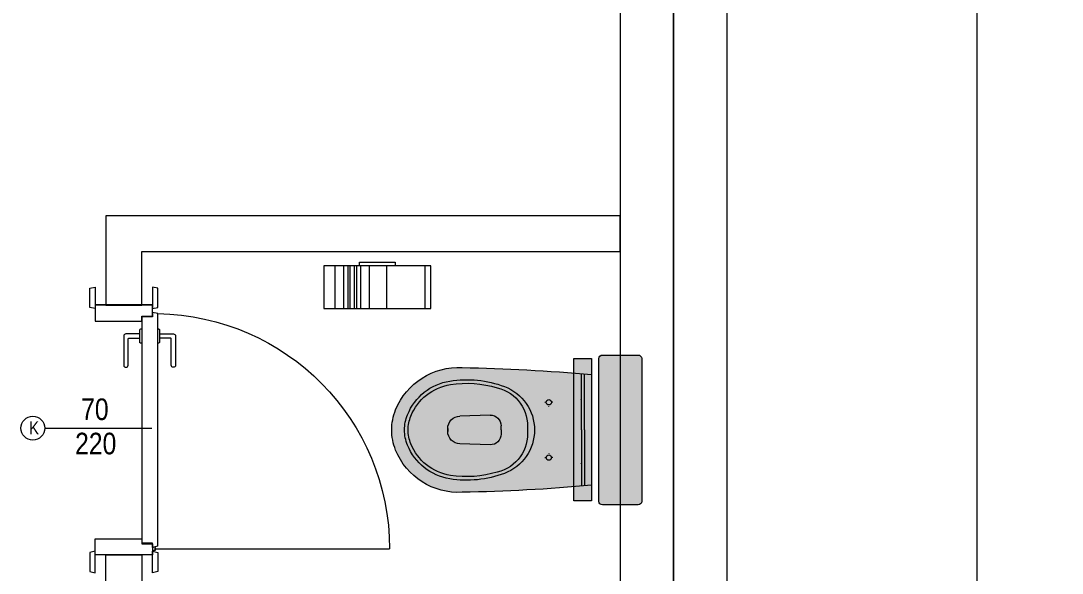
# Model space of a CAD drawing. Header units: metres. Extents: x -13621 to 152406, y -16073 to 22221.
# Drawn here: x 62202.2 to 62493.8, y 2779.9 to 2934.6 of the extents above; entities that cross this region are included whole.
import ezdxf

# ---------------------------------------------------------------- set-up
doc = ezdxf.new("R2010")
doc.units = ezdxf.units.M
doc.header["$LTSCALE"] = 100
doc.header["$MEASUREMENT"] = 0
doc.linetypes.add('DOT2', pattern=[0.125, 0, -0.125])
doc.layers.get('0').update_dxf_attribs({"color": 9, "lineweight": 9})
for name, color, linetype, lineweight in [('00', 9, 'Continuous', 9), ('01', 9, 'Continuous', 9), ('05', 9, 'Continuous', 9), ('05S', 9, 'Continuous', 9), ('05V', 9, 'Continuous', 9), ('06D', 9, 'Continuous', 9), ('Kapı', 9, 'Continuous', 9), ('KARA SIVA', 9, 'Continuous', 9), ('TEFRİŞ', 9, 'Continuous', 9)]:
    doc.layers.add(name, color=color, linetype=linetype, lineweight=lineweight)
doc.styles.add('MuuM_TEXT-STANDART', font='ARIALN.TTF')

# ---------------------------------------------------------------- blocks, each defined once
blk = doc.blocks.new('1.bod.mimari.elk')
at = {"layer": '01'}
blk.add_lwpolyline([(6509.999995712336, -5630.000000000002), (6509.999995712336, -5630.000000000002), (6509.999995712336, -5630.000000000002), (6509.999995712424, -6180.000004305961), (6779.999995712424, -6180.000004305961), (6779.999995712365, -5630.000000000002), (6779.999995712365, -5630.000000000002), (6779.999995712365, -5630.000000000002), (6819.999995712365, -5630.000000000002), (6819.999995712424, -6230.000004305961), (6469.999995712424, -6230.000004305961), (6469.999995712336, -5630.000000000002), (6509.999995712336, -5630.000000000002)], dxfattribs=at)
blk = doc.blocks.new('dsfsdfsdfsdfsdfsdf')
at = {"layer": 'Kapı'}
for p, q in [((23771.45181168488, -2062.352248718824), (23755.45181168267, -2062.352248718824)), ((23772.95181168482, -2064.719111331149, 0.6555058768281015), (23771.45181168482, -2064.41911133111, 0.6555058768281015)), ((23771.45181168482, -2064.41911133111, 0.6555058768281015), (23771.45181168482, -2065.619111331151, 0.6555058768281015)), ((23771.95371590619, -2064.009590223897, 0.6555058768281015), (23837.87079387352, -2064.009590223897, 0.6555058768281015)), ((23772.95181168482, -2064.719111331149, 0.6555058768281015), (23772.95181168482, -2129.919111331008, 0.6555058768281015)), ((23771.45181168482, -2065.619111331151, 0.6555058768281015), (23768.45181168482, -2065.619111331151, 0.6555058768281015)), ((23768.45181168482, -2129.019111331028, 0.6555058768281015), (23768.45181168494, -2066.819111331031, 0.6555058768281015)), ((23771.45181168482, -2129.019111331028, 0.6555058768281015), (23768.45181168482, -2129.019111331028, 0.6555058768281015)), ((23771.45181168482, -2130.219111331069, 0.6555058768281015), (23771.45181168482, -2129.019111331028, 0.6555058768281015)), ((23772.95181168482, -2129.919111331008, 0.6555058768281015), (23771.45181168482, -2130.219111331069, 0.6555058768281015)), ((23771.45181168267, -2132.352248718729), (23755.45181168261, -2132.352248718729))]:
    blk.add_line(p, q, dxfattribs=at)
at = {"layer": 'Kapı', "elevation": 0.6555058768281015}
for points in [[(23753.95181168255, -2057.61911133118), (23755.45181168255, -2057.319111331097), (23755.45181168255, -2063.319111331046), (23753.95181168255, -2063.019111330985), (23753.95181168255, -2057.61911133118)], [(23772.95181168476, -2057.61911133118), (23771.45181168482, -2057.319111331097), (23771.45181168482, -2063.319111331046), (23772.95181168476, -2063.019111330985), (23772.95181168476, -2057.61911133118)], [(23753.95181168255, -2137.019111330999), (23755.45181168255, -2137.31911133106), (23755.45181168255, -2131.319111331133), (23753.95181168255, -2131.619111331172), (23753.95181168255, -2137.019111330999)], [(23772.95181168482, -2137.019111330999), (23771.45181168482, -2137.31911133106), (23771.45181168482, -2131.319111331133), (23772.95181168482, -2131.619111331172), (23772.95181168482, -2137.019111330999)]]:
    blk.add_lwpolyline(points, dxfattribs=at)
for points in [[(23771.45181168482, -2062.319111331046), (23755.45181168255, -2062.319111331046), (23755.45181168255, -2066.819111331031), (23768.45181168482, -2066.819111331031), (23768.45181168482, -2065.419111330928), (23771.45181168482, -2065.419111330928)], [(23771.45181168482, -2132.319111330951), (23755.45181168255, -2132.319111330951), (23755.45181168255, -2127.819111331126), (23768.45181168482, -2127.819111331126), (23768.45181168482, -2129.219111331069), (23771.45181168482, -2129.219111331069)]]:
    blk.add_lwpolyline(points, close=True, dxfattribs=at)
for points in [[(23767.95181168482, -2124.21911133112), (23764.05181168485, -2124.21911133112, -0.4142135623730951), (23763.45181168482, -2123.619111330998), (23763.45181168482, -2115.473277997778, -1.000000000000094), (23764.65181168477, -2115.473277997778), (23764.65181168477, -2122.769111331188, 0.4142135623730951), (23764.90181168477, -2123.019111331058), (23767.95181168482, -2123.019111331058)], [(23773.45181168482, -2124.21911133112), (23777.35181168478, -2124.21911133112, 0.4142135623730951), (23777.95181168482, -2123.619111330998), (23777.95181168482, -2115.473277997778, 1.000000000000094), (23776.75181168481, -2115.473277997778), (23776.75181168481, -2122.769111331188, -0.4142135623730951), (23776.50181168481, -2123.019111331058), (23773.45181168482, -2123.019111331058)], [(23768.45181168482, -2121.619111331136), (23768.20181168482, -2121.619111331136, 0.4142135623730951), (23767.95181168482, -2121.869111331027), (23767.95181168482, -2125.369111331172, 0.414213562373091), (23768.20181168482, -2125.619111331063), (23768.45181168482, -2125.619111331063)], [(23772.95181168482, -2125.619111331063), (23773.20181168482, -2125.619111331063, 0.4142135623737115), (23773.45181168482, -2125.369111331172), (23773.45181168482, -2121.869111331027, 0.4142135623724791), (23773.20181168482, -2121.619111331136), (23772.95181168482, -2121.619111331136)]]:
    blk.add_lwpolyline(points, format="xyb", dxfattribs=at)
at = {"layer": 'Kapı'}
blk.add_circle((23771.95371590619, -2064.009590223897, 0.6555058768281015), 0.4999999999999999, dxfattribs=at)
blk.add_arc((23771.95371590619, -2064.009590223897, 0.6555058768281015), 65.91707796733714, 270.8675879280374, 0, dxfattribs=at)
blk = doc.blocks.new('p-klozet üstü kağıt dispenser')
blk.add_hatch(color=255).paths.add_polyline_path([(-5.3433e-12, 5.563981752787184), (0, 45.40812888650907), (-5.000000000000057, 45.40812888650907), (-5.0000000000054, 5.563981752787184)])
blk.add_lwpolyline([(-5.3433e-12, 5.563981752787184), (0, 45.40812888650907), (-5.000000000000057, 45.40812888650907), (-5.0000000000054, 5.563981752787184)], close=True)
blk = doc.blocks.new('san-klo-06-p')
at = {"layer": '05S'}
h = blk.add_hatch(color=256, dxfattribs=at)
edge = h.paths.add_edge_path()
edge.add_line((-20.00000000000046, 2.015000000021245), (19.99999999999662, 2.015000000027066))
edge.add_arc((19.99999999999953, 3.015000000028521), 1, 270, 360)
edge.add_line((20.99999999999955, 3.015000000028521), (21.000000000001, 13.01500000002852))
edge.add_arc((19.99999999999953, 13.01500000002852), 1, 0, 90.00000000000001)
edge.add_line((19.99999999999953, 14.01500000002852), (-20.00000000000046, 14.01500000002561))
edge.add_arc((-20.00000000000046, 13.01500000002852), 1, 90.00000000000001, 180)
edge.add_line((-21.00000000000045, 13.01500000002852), (-20.999999999999, 3.015000000025612))
edge.add_arc((-20.00000000000046, 3.015000000021243), 1, 180, 270)
h = blk.add_hatch(color=256, dxfattribs=at)
edge = h.paths.add_edge_path()
edge.add_arc((482.446959709046, -45.26395162302651), 500.0000000000162, 174.8060223042765, 178.9681825704839)
edge.add_arc((1.500000000003183, -37.29190075644874), 19.00000000000178, 176.8871024373828, 247.9756871629529)
edge.add_arc((-4.547e-13, -41), 15.00000000000026, 247.9756871629556, 269.9999999999976)
edge.add_arc((-4.547e-13, -41), 15.00000000000026, 270.0000000000025, 292.0243128370444)
edge.add_arc((-1.50000000000409, -37.29190075644874), 19.0000000000039, 292.0243128370512, 363.1128975626213)
edge.add_arc((-482.4469597090078, -45.26395162301922), 499.9999999999761, 1.031817429516246, 5.19397769572375)
edge.add_line((15.49999999999954, 0), (-15.50000000000336, 0))
for p, q in [((-4.547e-13, -2), (-15.50000000000045, -2)), ((-4.547e-13, -2.80000000000291), (-15.50000000000045, -2.80000000000291)), ((-4.547e-13, -2), (15.49999999999954, -2)), ((-4.547e-13, -2.80000000000291), (15.49999999999954, -2.80000000000291)), ((-4.547e-13, -25.3450573319642), (-1.159350611440913, -25.3450573319642)), ((-4.547e-13, -25.3450573319642), (1.159350611440004, -25.3450573319642)), ((-4.15801929872441, -28.43442233578389), (-3.905189181845798, -36.91821042136871)), ((4.158019298723502, -28.43442233578389), (3.905189181844889, -36.91821042136871)), ((-4.547e-13, -40.31395125024572), (-0.4067423800156579, -40.31395125024572)), ((-0.4067423800156579, -40.31395125024572), (-4.547e-13, -40.31395125024572)), ((0.4067423800147483, -40.31395125024572), (-4.547e-13, -40.31395125024572)), ((-4.547e-13, -40.31395125024572), (0.4067423800147483, -40.31395125024572))]:
    blk.add_line(p, q)
at = {"linetype": 'DOT2'}
for p, q in [((-7.750000000000452, -10.91410758801794), (-7.750000000000452, -12)), ((7.749999999999543, -10.91410758801794), (7.749999999999543, -12)), ((-6.485962310548075, -12), (-8.953412711959118, -12)), ((-7.750000000000452, -13.08589241198206), (-7.750000000000452, -12)), ((6.485962310550803, -12), (8.953412711958206, -12)), ((7.749999999999543, -13.08589241198206), (7.749999999999543, -12))]:
    blk.add_line(p, q, dxfattribs=at)
for points in [[(-20.00000000000046, 2.015000000021245), (19.99999999999953, 2.015000000028521, 0.4142135623730951), (20.99999999999955, 3.015000000028521), (20.99999999999955, 13.01500000002852, 0.4142135623731339), (19.99999999999953, 14.01500000002852), (-20.00000000000046, 14.01500000002852, 0.4142135623730744), (-21.00000000000045, 13.01500000002852), (-21.00000000000045, 3.015000000021243, 0.4142135623731159)], [(-15.50000000000045, 0, 0.0181628470062377), (-17.47196496077276, -36.26013260072796, 0.3205287056357122), (-5.625000000000452, -54.90537216330267, 0.0963961176293174), (-4.547e-13, -56, 0.0963961176293174), (5.624999999999543, -54.90537216330267, 0.3205287056357121), (17.47196496077549, -36.26013260072796, 0.0181628470062377), (15.49999999999954, 0)]]:
    blk.add_lwpolyline(points, format="xyb", close=True)
for points in [[(-9.500000000000453, 2.015000000028521), (-9.500000000000453, -2.984999999978752), (-8.500000000000455, -2.984999999978752), (-8.500000000000455, 2.015000000028521)], [(8.499999999999545, 2.015000000028521), (8.499999999999545, -2.984999999978752), (9.499999999999543, -2.984999999978752), (9.499999999999543, 2.015000000028521)]]:
    blk.add_lwpolyline(points, dxfattribs=at)
blk.add_lwpolyline([(-5.000000000000452, 0), (-5.000000000000452, 2), (4.999999999999545, 2), (4.999999999999545, 0)], close=True, dxfattribs=at)
for centre, radius, start, end in [((-7.750000000000452, -12), 0.75, 0, 180), ((7.749999999999543, -12), 0.75, 0, 180), ((-7.750000000000452, -12), 0.75, 180, 0), ((7.749999999999543, -12), 0.75, 180, 0), ((-4.547e-13, -29), 13, 90, 159.4200885049486), ((-4.547e-13, -29), 13, 20.57991149505137, 90), ((-1.089157725150015, -28.94594607376348), 11.00000000000001, 84.31758544885159, 166.806744405553), ((1.089157725149107, -28.94594607376348), 11, 13.19325559444693, 95.68241455114841), ((15.91510823917952, -34.97572838532506), 30, 159.4200885049486, 189.1280785422966), ((-1.159350611440913, -28.3450573319642), 3, 90, 181.7069983645544), ((1.159350611440004, -28.3450573319642), 3, 358.2930016354455, 90), ((-15.91510823918042, -34.97572838532506), 30, 350.8719214577034, 20.57991149505137), ((15.91510823917952, -34.97572838532506), 28.99999999999998, 162.8726879048356, 189.1280785422966), ((-15.91510823918042, -34.97572838532506), 28.99999999999999, 350.8719214577034, 17.12731209516433), ((-0.4067423800156579, -36.81395125024574), 3.499999999999998, 181.7069983645544, 270), ((0.4067423800147483, -36.81395125024574), 3.499999999999998, 270, 358.2930016354455), ((1.499999999999543, -37.29190075644874), 15.39999999999999, 189.1280785422966, 247.9756871630004), ((1.499999999999543, -37.29190075644874), 14.4, 189.1280785422966, 247.9756871630004), ((-1.500000000000454, -37.29190075644874), 14.40000000000001, 292.0243128369996, 350.8719214577034), ((-1.500000000000454, -37.29190075644874), 15.39999999999999, 292.0243128369996, 350.8719214577034), ((-4.547e-13, -41), 11.39999999999997, 247.9756871630004, 270), ((-4.547e-13, -41), 10.39999999999995, 247.9756871630004, 270), ((-4.547e-13, -41), 10.39999999999995, 270, 292.0243128369996), ((-4.547e-13, -41), 11.39999999999997, 270, 292.0243128369996)]:
    blk.add_arc(centre, radius, start, end)
at = {"layer": '05', "rotation": 270}
blk.add_blockref('p-klozet üstü kağıt dispenser', (-25.40812888650862, -5.007660794144613), dxfattribs=at)
blk = doc.blocks.new('p-t.kağıtlığı')
at = {"layer": 'TEFRİŞ'}
h = blk.add_hatch(dxfattribs=at)
h.set_pattern_fill('CYL', color=256, scale=30, angle=-89.99999999999999, style=0)
h.set_pattern_definition([(270, (-14.39999999999963, 13), (30, 6.7e-15), []), (270, (-13.80000000000018, 13), (30, 6.7e-15), []), (270, (-12.59999999999945, 13), (30, 6.7e-15), []), (270, (-10.19999999999982, 13), (30, 6.7e-15), []), (270, (-5.399999999999636, 13), (30, 6.7e-15), []), (270, (5.400000000000542, 13), (30, 6.7e-15), []), (270, (10.19999999999982, 13), (30, 6.7e-15), []), (270, (12.60000000000036, 13), (30, 6.7e-15), []), (270, (13.80000000000018, 13), (30, 6.7e-15), []), (270, (14.40000000000054, 13), (30, 6.7e-15), [])])
h.paths.add_polyline_path([(-15, 1), (15, 1), (15, 13), (-15, 13)])
for points in [[(-15, 1), (15, 1), (15, 13), (-15, 13)], [(5, 1), (5, 0), (-5, 0), (-5, 1)]]:
    blk.add_lwpolyline(points, close=True, dxfattribs=at)
blk = doc.blocks.new('fgvdfgdffffffffffffffffffffffffffffffff')
at = {"layer": 'Kapı'}
blk.add_lwpolyline([(23435.64420767338, -2227.996412656395), (23465.61762177996, -2227.996412656395)], dxfattribs=at)
blk.add_circle((23432.28420767338, -2227.996412656395), 3.359999999999999, dxfattribs=at)
at = {"layer": 'Kapı', "attachment_point": 1, "style": 'MuuM_TEXT-STANDART'}
for s, insert, char_height, width in [('70', (23445.80805638355, -2219.676727744605), 6.047999999999999, 88.79573695206868), ('K', (23431.24663969502, -2226.097197341773), 3.628799999999999, 53.2774421712412), ('220', (23444.11858472365, -2229.276727744605), 6.047999999999999, 88.79573695206868)]:
    blk.add_mtext(s, dxfattribs=dict(at, insert=insert, char_height=char_height, width=width))
blk = doc.blocks.new('1.bod.mimari1.elk')
at = {"layer": '00'}
blk.add_lwpolyline([(6384.999995712424, -5595.000004305961), (6369.999995712424, -5595.000004305961), (6369.999995712424, -5985.000004305961), (6384.999995712424, -5985.000004305961)], close=True, dxfattribs=at)
for points in [[(6384.999995712424, -5595.000004305961), (6384.999995712424, -5595.000004305961), (6384.999995712424, -5985.000004305961)], [(6469.999995712424, -5980.000004305961), (6399.999995712424, -5980.000004305961), (6399.999995712424, -5595.000004305961), (6399.999995712424, -5595.000004305961)], [(6369.999995712424, -5750.000004305961), (6225.999995712424, -5750.000004305946), (6225.999995712424, -5775.000004305954), (6235.999995712424, -5775.000004305954), (6235.999995712424, -5760.000004305975), (6369.999995712424, -5760.000004305961), (6369.999995712424, -5750.000004305958)], [(6369.999995712424, -5870.000004305946), (6235.999995712424, -5870.000004305961), (6235.999995712424, -5885.000004305961), (6225.999995712424, -5885.000004305961), (6225.999995712424, -5845.000004305954), (6235.999995712424, -5845.000004305954), (6235.999995712424, -5860.000004305932), (6369.999995712424, -5860.000004305946), (6369.999995712424, -5870.000004305946)]]:
    blk.add_lwpolyline(points, dxfattribs=at)
at = {"layer": '05', "rotation": 180}
blk.add_blockref('p-t.kağıtlığı', (6301.99999601717, -5763.000004305967), dxfattribs=at)
at = {"layer": '05V', "extrusion": (0, 0, -1), "zscale": -1, "rotation": 90}
blk.add_blockref('san-klo-06-p', (-6362.032302744541, -5810.000004305954), dxfattribs=at)
at = {"layer": 'KARA SIVA', "xscale": -1, "rotation": 180}
blk.add_blockref('dsfsdfsdfsdfsdfsdf', (-17532.45181597126, -7907.319115636996, -0.6555058768281015), dxfattribs=at)
at = {"layer": 'KARA SIVA'}
blk.add_blockref('fgvdfgdffffffffffffffffffffffffffffffff', (-17226.7734354815, -3581.504379476139), dxfattribs=at)

msp = doc.modelspace()

# ---------------------------------------------------------------- block references
at = {"layer": '06D'}
for name in ['1.bod.mimari.elk', '1.bod.mimari1.elk']:
    msp.add_blockref(name, (56000.00000000003, 8630.00000430602), dxfattribs=at)

doc.saveas('drawing.dxf')
